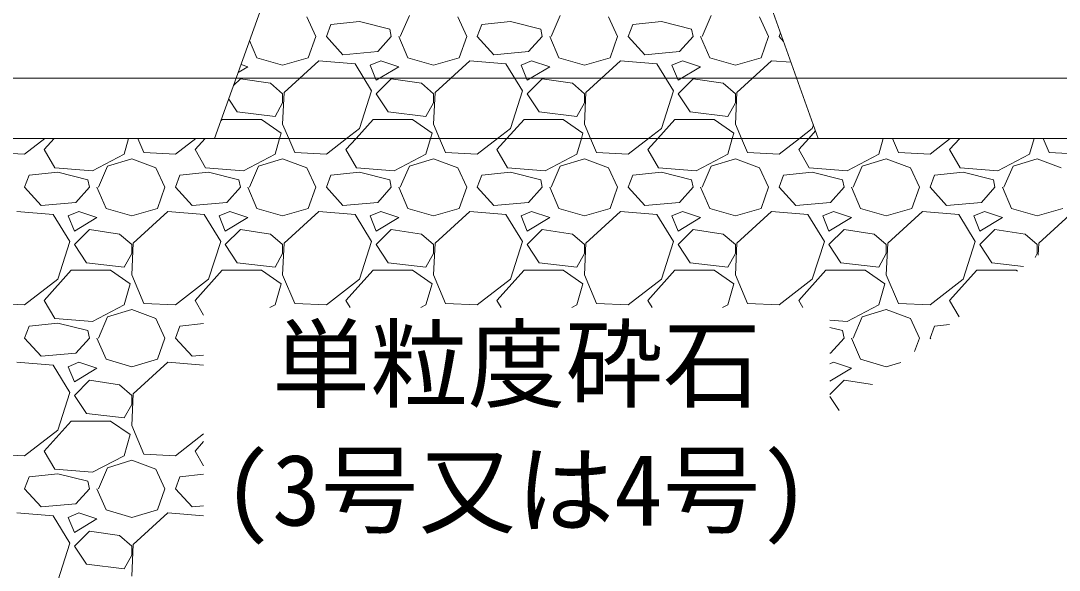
# Model space of a CAD drawing. Units: millimetres at full size, sheet at 1:20; details may follow other scales. Extents: x 0 to 23340, y -4498 to 8520.
# Drawn here: x 913.2 to 1257.3, y 1173 to 1355.2 of the extents above; entities that cross this region are included whole.
import ezdxf
from ezdxf.enums import TextEntityAlignment as Align

# ---------------------------------------------------------------- set-up
doc = ezdxf.new("R2010")
doc.units = ezdxf.units.MM
doc.header["$LTSCALE"] = 20
doc.linetypes.add('DASHED', pattern=[7.5, 6, -1.5])
for name, color, linetype, lineweight in [('HOLE', 7, 'DASHED', 13), ('KIJUN', 5, 'Continuous', 5), ('SUNPO', 3, 'Continuous', 13), ('ﾊｯﾁﾝｸﾞ', 7, 'Continuous', 5)]:
    doc.layers.add(name, color=color, linetype=linetype, lineweight=lineweight)
doc.styles.add('ＭＳ ゴシック', font='')
doc.styles.get('ＭＳ ゴシック').set_extended_font_data('MS Gothic')

msp = doc.modelspace()

# ---------------------------------------------------------------- linework, layer by layer
at = {"layer": 'HOLE'}
msp.add_lwpolyline([(1002.48, 1386.2), (1152.48, 1386.2), (1177.48, 1316.2), (977.48, 1316.2)], close=True, dxfattribs=at)
at = {"layer": 'KIJUN', "color": 7, "lineweight": 13}
msp.add_line((867.48, 1336.2), (1287.48, 1336.2), dxfattribs=at)
msp.add_lwpolyline([(952.48, 1686.2), (916.48, 1706.2), (912.48, 1781.2), (870.48, 1781.2), (867.48, 1778.2), (867.48, 1336.2), (887.48, 1316.2), (1267.48, 1316.2), (1287.48, 1336.2), (1287.48, 1778.2), (1284.48, 1781.2), (1242.48, 1781.2), (1238.48, 1706.2), (1202.48, 1686.2), (1200.48, 1646.2), (1227.48, 1581.2), (1227.48, 1436.2)], dxfattribs=at)
msp.add_lwpolyline([(1287.48, 1616.2), (1287.48, 1336.2), (1267.48, 1316.2), (887.48, 1316.2), (867.48, 1336.2), (867.48, 1616.2), (667.48, 1616.2), (667.48, 1116.2), (1487.48, 1116.2), (1487.48, 1616.2)], close=True, dxfattribs=at)
at = {"layer": 'ﾊｯﾁﾝｸﾞ'}
for p, q in [((1008, 1356.5), (1011, 1350)), ((1039, 1350), (1042, 1357)), ((1058, 1356.5), (1061, 1350)), ((1089, 1350), (1092, 1357)), ((1108, 1356.5), (1111, 1350)), ((1139, 1350), (1142, 1357)), ((1158, 1356.5), (1161, 1350)), ((1014.5, 1350), (1016, 1354)), ((1025.5, 1355), (1016, 1354)), ((1035.5, 1352.5), (1025.5, 1355)), ((1036, 1350), (1035.5, 1352.5)), ((1064.5, 1350), (1066, 1354)), ((1075.5, 1355), (1066, 1354)), ((1085.5, 1352.5), (1075.5, 1355)), ((1086, 1350), (1085.5, 1352.5)), ((1114.5, 1350), (1116, 1354)), ((1125.5, 1355), (1116, 1354)), ((1135.5, 1352.5), (1125.5, 1355)), ((1136, 1350), (1135.5, 1352.5)), ((1008.5, 1343), (1011, 1350)), ((1020, 1344), (1014.5, 1350)), ((1036, 1350), (1031.5, 1345)), ((1038.5, 1350), (1041.5, 1343)), ((1058.5, 1343), (1061, 1350)), ((1070, 1344), (1064.5, 1350)), ((1086, 1350), (1081.5, 1345)), ((1088.5, 1350), (1091.5, 1343)), ((1108.5, 1343), (1111, 1350)), ((1120, 1344), (1114.5, 1350)), ((1136, 1350), (1131.5, 1345)), ((1138.5, 1350), (1141.5, 1343)), ((1158.5, 1343), (1161, 1350)), ((1164.5, 1350), (1164.97, 1351.25)), ((1165.99, 1348.37), (1164.5, 1350)), ((989.08, 1348.65), (991.5, 1343)), ((991.5, 1343), (1000, 1340.5)), ((1000, 1340.5), (1008.5, 1343)), ((1012, 1342), (1000.5, 1331.5)), ((1024, 1341), (1012, 1342)), ((1031.5, 1345), (1020, 1344)), ((1032.5, 1342), (1029, 1340.5)), ((1038.5, 1340), (1032.5, 1342)), ((1041.5, 1343), (1050, 1340.5)), ((1050, 1340.5), (1058.5, 1343)), ((1062, 1342), (1050.5, 1331.5)), ((1074, 1341), (1062, 1342)), ((1081.5, 1345), (1070, 1344)), ((1082.5, 1342), (1079, 1340.5)), ((1088.5, 1340), (1082.5, 1342)), ((1091.5, 1343), (1100, 1340.5)), ((1100, 1340.5), (1108.5, 1343)), ((1112, 1342), (1100.5, 1331.5)), ((1124, 1341), (1112, 1342)), ((1131.5, 1345), (1120, 1344)), ((1132.5, 1342), (1129, 1340.5)), ((1138.5, 1340), (1132.5, 1342)), ((1141.5, 1343), (1150, 1340.5)), ((1150, 1340.5), (1158.5, 1343)), ((1162, 1342), (1150.5, 1331.5)), ((1168.46, 1341.46), (1162, 1342)), ((985.3, 1338.08), (988.5, 1340)), ((988.5, 1340), (986.25, 1340.75)), ((1029.5, 1332), (1024, 1341)), ((1029, 1340.5), (1031, 1335.5)), ((1031, 1335.5), (1038.5, 1340)), ((1079.5, 1332), (1074, 1341)), ((1079, 1340.5), (1081, 1335.5)), ((1081, 1335.5), (1088.5, 1340)), ((1129.5, 1332), (1124, 1341)), ((1129, 1340.5), (1131, 1335.5)), ((1131, 1335.5), (1138.5, 1340)), ((986, 1336), (983.76, 1333.76)), ((996, 1334.5), (986, 1336)), ((1036, 1336), (1031, 1331)), ((1046, 1334.5), (1036, 1336)), ((1086, 1336), (1081, 1331)), ((1096, 1334.5), (1086, 1336)), ((1136, 1336), (1131, 1331)), ((1146, 1334.5), (1136, 1336)), ((1000, 1331), (996, 1334.5)), ((1000.5, 1331.5), (1000, 1321)), ((1025.5, 1319.5), (1029.5, 1332)), ((1050, 1331), (1046, 1334.5)), ((1050.5, 1331.5), (1050, 1321)), ((1075.5, 1319.5), (1079.5, 1332)), ((1100, 1331), (1096, 1334.5)), ((1100.5, 1331.5), (1100, 1321)), ((1125.5, 1319.5), (1129.5, 1332)), ((1150, 1331), (1146, 1334.5)), ((1150.5, 1331.5), (1150, 1321)), ((982.15, 1329.27), (985, 1325)), ((1000, 1328), (1000, 1331)), ((1031, 1331), (1035, 1325)), ((1050, 1328), (1050, 1331)), ((1081, 1331), (1085, 1325)), ((1100, 1328), (1100, 1331)), ((1131, 1331), (1135, 1325)), ((1150, 1328), (1150, 1331)), ((985, 1325), (997.5, 1323.5)), ((997.5, 1323.5), (1000, 1328)), ((1035, 1325), (1047.5, 1323.5)), ((1047.5, 1323.5), (1050, 1328)), ((1085, 1325), (1097.5, 1323.5)), ((1097.5, 1323.5), (1100, 1328)), ((1135, 1325), (1147.5, 1323.5)), ((1147.5, 1323.5), (1150, 1328)), ((979.56, 1322.01), (980, 1322.5)), ((980, 1322.5), (993, 1322.5)), ((993, 1322.5), (999.5, 1318)), ((1024.33, 1316.2), (1030, 1322.5)), ((1030, 1322.5), (1043, 1322.5)), ((1043, 1322.5), (1049.5, 1318)), ((1074.33, 1316.2), (1080, 1322.5)), ((1080, 1322.5), (1093, 1322.5)), ((1093, 1322.5), (1099.5, 1318)), ((1124.33, 1316.2), (1130, 1322.5)), ((1130, 1322.5), (1143, 1322.5)), ((1143, 1322.5), (1149.5, 1318)), ((999.5, 1318), (998.98, 1316.2)), ((1000, 1321), (1002.02, 1316.2)), ((1021.22, 1316.2), (1025.5, 1319.5)), ((1049.5, 1318), (1048.98, 1316.2)), ((1050, 1321), (1052.02, 1316.2)), ((1071.22, 1316.2), (1075.5, 1319.5)), ((1099.5, 1318), (1098.98, 1316.2)), ((1100, 1321), (1102.02, 1316.2)), ((1121.22, 1316.2), (1125.5, 1319.5)), ((1149.5, 1318), (1148.98, 1316.2)), ((1150, 1321), (1152.02, 1316.2)), ((1171.22, 1316.2), (1175.5, 1319.5)), ((1174.33, 1316.2), (1176.59, 1318.71)), ((1175.5, 1319.5), (1175.88, 1320.69)), ((914.5, 1311), (921.22, 1316.2)), ((921, 1312.5), (924.33, 1316.2)), ((948.98, 1316.2), (947.5, 1311)), ((952.02, 1316.2), (954, 1311.5)), ((964.5, 1311), (971.22, 1316.2)), ((971, 1312.5), (974.33, 1316.2)), ((998.98, 1316.2), (997.5, 1311)), ((1002.02, 1316.2), (1004, 1311.5)), ((1014.5, 1311), (1021.22, 1316.2)), ((1021, 1312.5), (1024.33, 1316.2)), ((1048.98, 1316.2), (1047.5, 1311)), ((1052.02, 1316.2), (1054, 1311.5)), ((1064.5, 1311), (1071.22, 1316.2)), ((1071, 1312.5), (1074.33, 1316.2)), ((1098.98, 1316.2), (1097.5, 1311)), ((1102.02, 1316.2), (1104, 1311.5)), ((1114.5, 1311), (1121.22, 1316.2)), ((1121, 1312.5), (1124.33, 1316.2)), ((1148.98, 1316.2), (1147.5, 1311)), ((1152.02, 1316.2), (1154, 1311.5)), ((1164.5, 1311), (1171.22, 1316.2)), ((1171, 1312.5), (1174.33, 1316.2)), ((1198.98, 1316.2), (1197.5, 1311)), ((1202.02, 1316.2), (1204, 1311.5)), ((1214.5, 1311), (1221.22, 1316.2)), ((1221, 1312.5), (1224.33, 1316.2)), ((1248.98, 1316.2), (1247.5, 1311)), ((1252.02, 1316.2), (1254, 1311.5)), ((904, 1311.5), (914.5, 1311)), ((924.5, 1306.5), (921, 1312.5)), ((947.5, 1311), (937, 1305.5)), ((954, 1311.5), (964.5, 1311)), ((974.5, 1306.5), (971, 1312.5)), ((997.5, 1311), (987, 1305.5)), ((1004, 1311.5), (1014.5, 1311)), ((1024.5, 1306.5), (1021, 1312.5)), ((1047.5, 1311), (1037, 1305.5)), ((1054, 1311.5), (1064.5, 1311)), ((1074.5, 1306.5), (1071, 1312.5)), ((1097.5, 1311), (1087, 1305.5)), ((1104, 1311.5), (1114.5, 1311)), ((1124.5, 1306.5), (1121, 1312.5)), ((1147.5, 1311), (1137, 1305.5)), ((1154, 1311.5), (1164.5, 1311)), ((1174.5, 1306.5), (1171, 1312.5)), ((1197.5, 1311), (1187, 1305.5)), ((1204, 1311.5), (1214.5, 1311)), ((1224.5, 1306.5), (1221, 1312.5)), ((1247.5, 1311), (1237, 1305.5)), ((1254, 1311.5), (1264.5, 1311)), ((942, 1307), (950, 1309.5)), ((950, 1309.5), (958, 1306.5)), ((992, 1307), (1000, 1309.5)), ((1000, 1309.5), (1008, 1306.5)), ((1042, 1307), (1050, 1309.5)), ((1050, 1309.5), (1058, 1306.5)), ((1092, 1307), (1100, 1309.5)), ((1100, 1309.5), (1108, 1306.5)), ((1142, 1307), (1150, 1309.5)), ((1150, 1309.5), (1158, 1306.5)), ((1192, 1307), (1200, 1309.5)), ((1200, 1309.5), (1208, 1306.5)), ((1242, 1307), (1250, 1309.5)), ((1250, 1309.5), (1258, 1306.5)), ((914.5, 1300), (916, 1304)), ((925.5, 1305), (916, 1304)), ((937, 1305.5), (924.5, 1306.5)), ((935.5, 1302.5), (925.5, 1305)), ((939, 1300), (942, 1307)), ((958, 1306.5), (961, 1300)), ((964.5, 1300), (966, 1304)), ((975.5, 1305), (966, 1304)), ((987, 1305.5), (974.5, 1306.5)), ((985.5, 1302.5), (975.5, 1305)), ((989, 1300), (992, 1307)), ((1008, 1306.5), (1011, 1300)), ((1014.5, 1300), (1016, 1304)), ((1025.5, 1305), (1016, 1304)), ((1037, 1305.5), (1024.5, 1306.5)), ((1035.5, 1302.5), (1025.5, 1305)), ((1039, 1300), (1042, 1307)), ((1058, 1306.5), (1061, 1300)), ((1064.5, 1300), (1066, 1304)), ((1075.5, 1305), (1066, 1304)), ((1087, 1305.5), (1074.5, 1306.5)), ((1085.5, 1302.5), (1075.5, 1305)), ((1089, 1300), (1092, 1307)), ((1108, 1306.5), (1111, 1300)), ((1114.5, 1300), (1116, 1304)), ((1125.5, 1305), (1116, 1304)), ((1137, 1305.5), (1124.5, 1306.5)), ((1135.5, 1302.5), (1125.5, 1305)), ((1139, 1300), (1142, 1307)), ((1158, 1306.5), (1161, 1300)), ((1164.5, 1300), (1166, 1304)), ((1175.5, 1305), (1166, 1304)), ((1187, 1305.5), (1174.5, 1306.5)), ((1185.5, 1302.5), (1175.5, 1305)), ((1189, 1300), (1192, 1307)), ((1208, 1306.5), (1211, 1300)), ((1214.5, 1300), (1216, 1304)), ((1225.5, 1305), (1216, 1304)), ((1237, 1305.5), (1224.5, 1306.5)), ((1235.5, 1302.5), (1225.5, 1305)), ((1239, 1300), (1242, 1307)), ((936, 1300), (935.5, 1302.5)), ((986, 1300), (985.5, 1302.5)), ((1036, 1300), (1035.5, 1302.5)), ((1086, 1300), (1085.5, 1302.5)), ((1136, 1300), (1135.5, 1302.5)), ((1186, 1300), (1185.5, 1302.5)), ((1236, 1300), (1235.5, 1302.5)), ((920, 1294), (914.5, 1300)), ((936, 1300), (931.5, 1295)), ((938.5, 1300), (941.5, 1293)), ((958.5, 1293), (961, 1300)), ((970, 1294), (964.5, 1300)), ((986, 1300), (981.5, 1295)), ((988.5, 1300), (991.5, 1293)), ((1008.5, 1293), (1011, 1300)), ((1020, 1294), (1014.5, 1300)), ((1036, 1300), (1031.5, 1295)), ((1038.5, 1300), (1041.5, 1293)), ((1058.5, 1293), (1061, 1300)), ((1070, 1294), (1064.5, 1300)), ((1086, 1300), (1081.5, 1295)), ((1088.5, 1300), (1091.5, 1293)), ((1108.5, 1293), (1111, 1300)), ((1120, 1294), (1114.5, 1300)), ((1136, 1300), (1131.5, 1295)), ((1138.5, 1300), (1141.5, 1293)), ((1158.5, 1293), (1161, 1300)), ((1170, 1294), (1164.5, 1300)), ((1186, 1300), (1181.5, 1295)), ((1188.5, 1300), (1191.5, 1293)), ((1208.5, 1293), (1211, 1300)), ((1220, 1294), (1214.5, 1300)), ((1236, 1300), (1231.5, 1295)), ((1238.5, 1300), (1241.5, 1293)), ((931.5, 1295), (920, 1294)), ((981.5, 1295), (970, 1294)), ((1031.5, 1295), (1020, 1294)), ((1081.5, 1295), (1070, 1294)), ((1131.5, 1295), (1120, 1294)), ((1181.5, 1295), (1170, 1294)), ((1231.5, 1295), (1220, 1294)), ((924, 1291), (912, 1292)), ((929.5, 1282), (924, 1291)), ((932.5, 1292), (929, 1290.5)), ((929, 1290.5), (931, 1285.5)), ((938.5, 1290), (932.5, 1292)), ((941.5, 1293), (950, 1290.5)), ((950, 1290.5), (958.5, 1293)), ((962, 1292), (950.5, 1281.5)), ((974, 1291), (962, 1292)), ((979.5, 1282), (974, 1291)), ((982.5, 1292), (979, 1290.5)), ((979, 1290.5), (981, 1285.5)), ((988.5, 1290), (982.5, 1292)), ((991.5, 1293), (1000, 1290.5)), ((1000, 1290.5), (1008.5, 1293)), ((1012, 1292), (1000.5, 1281.5)), ((1024, 1291), (1012, 1292)), ((1029.5, 1282), (1024, 1291)), ((1032.5, 1292), (1029, 1290.5)), ((1029, 1290.5), (1031, 1285.5)), ((1038.5, 1290), (1032.5, 1292)), ((1041.5, 1293), (1050, 1290.5)), ((1050, 1290.5), (1058.5, 1293)), ((1062, 1292), (1050.5, 1281.5)), ((1074, 1291), (1062, 1292)), ((1079.5, 1282), (1074, 1291)), ((1082.5, 1292), (1079, 1290.5)), ((1079, 1290.5), (1081, 1285.5)), ((1088.5, 1290), (1082.5, 1292)), ((1091.5, 1293), (1100, 1290.5)), ((1100, 1290.5), (1108.5, 1293)), ((1112, 1292), (1100.5, 1281.5)), ((1124, 1291), (1112, 1292)), ((1129.5, 1282), (1124, 1291)), ((1132.5, 1292), (1129, 1290.5)), ((1129, 1290.5), (1131, 1285.5)), ((1138.5, 1290), (1132.5, 1292)), ((1141.5, 1293), (1150, 1290.5)), ((1150, 1290.5), (1158.5, 1293)), ((1162, 1292), (1150.5, 1281.5)), ((1174, 1291), (1162, 1292)), ((1179.5, 1282), (1174, 1291)), ((1182.5, 1292), (1179, 1290.5)), ((1179, 1290.5), (1181, 1285.5)), ((1188.5, 1290), (1182.5, 1292)), ((1191.5, 1293), (1200, 1290.5)), ((1200, 1290.5), (1208.5, 1293)), ((1212, 1292), (1200.5, 1281.5)), ((1224, 1291), (1212, 1292)), ((1229.5, 1282), (1224, 1291)), ((1232.5, 1292), (1229, 1290.5)), ((1229, 1290.5), (1231, 1285.5)), ((1238.5, 1290), (1232.5, 1292)), ((1241.5, 1293), (1250, 1290.5)), ((1250, 1290.5), (1258.5, 1293)), ((1262, 1292), (1250.5, 1281.5)), ((931, 1285.5), (938.5, 1290)), ((981, 1285.5), (988.5, 1290)), ((1031, 1285.5), (1038.5, 1290)), ((1081, 1285.5), (1088.5, 1290)), ((1131, 1285.5), (1138.5, 1290)), ((1181, 1285.5), (1188.5, 1290)), ((1231, 1285.5), (1238.5, 1290)), ((936, 1286), (931, 1281)), ((946, 1284.5), (936, 1286)), ((950, 1281), (946, 1284.5)), ((986, 1286), (981, 1281)), ((996, 1284.5), (986, 1286)), ((1000, 1281), (996, 1284.5)), ((1036, 1286), (1031, 1281)), ((1046, 1284.5), (1036, 1286)), ((1050, 1281), (1046, 1284.5)), ((1086, 1286), (1081, 1281)), ((1096, 1284.5), (1086, 1286)), ((1100, 1281), (1096, 1284.5)), ((1136, 1286), (1131, 1281)), ((1146, 1284.5), (1136, 1286)), ((1150, 1281), (1146, 1284.5)), ((1186, 1286), (1181, 1281)), ((1196, 1284.5), (1186, 1286)), ((1200, 1281), (1196, 1284.5)), ((1236, 1286), (1231, 1281)), ((1246, 1284.5), (1236, 1286)), ((1250, 1281), (1246, 1284.5)), ((925.5, 1269.5), (929.5, 1282)), ((931, 1281), (935, 1275)), ((950.5, 1281.5), (950, 1271)), ((950, 1278), (950, 1281)), ((975.5, 1269.5), (979.5, 1282)), ((981, 1281), (985, 1275)), ((1000.5, 1281.5), (1000, 1271)), ((1000, 1278), (1000, 1281)), ((1025.5, 1269.5), (1029.5, 1282)), ((1031, 1281), (1035, 1275)), ((1050.5, 1281.5), (1050, 1271)), ((1050, 1278), (1050, 1281)), ((1075.5, 1269.5), (1079.5, 1282)), ((1081, 1281), (1085, 1275)), ((1100.5, 1281.5), (1100, 1271)), ((1100, 1278), (1100, 1281)), ((1125.5, 1269.5), (1129.5, 1282)), ((1131, 1281), (1135, 1275)), ((1150.5, 1281.5), (1150, 1271)), ((1150, 1278), (1150, 1281)), ((1175.5, 1269.5), (1179.5, 1282)), ((1181, 1281), (1185, 1275)), ((1200.5, 1281.5), (1200, 1271)), ((1200, 1278), (1200, 1281)), ((1225.5, 1269.5), (1229.5, 1282)), ((1231, 1281), (1235, 1275)), ((1250, 1278), (1250, 1281)), ((1250.5, 1281.5), (1250.31, 1277.52)), ((947.5, 1273.5), (950, 1278)), ((997.5, 1273.5), (1000, 1278)), ((1047.5, 1273.5), (1050, 1278)), ((1097.5, 1273.5), (1100, 1278)), ((1147.5, 1273.5), (1150, 1278)), ((1197.5, 1273.5), (1200, 1278)), ((1249.29, 1276.72), (1250, 1278)), ((935, 1275), (947.5, 1273.5)), ((985, 1275), (997.5, 1273.5)), ((1035, 1275), (1047.5, 1273.5)), ((1085, 1275), (1097.5, 1273.5)), ((1135, 1275), (1147.5, 1273.5)), ((1185, 1275), (1197.5, 1273.5)), ((1235, 1275), (1245.48, 1273.74)), ((921, 1262.5), (930, 1272.5)), ((930, 1272.5), (943, 1272.5)), ((943, 1272.5), (949.5, 1268)), ((950, 1271), (954, 1261.5)), ((971, 1262.5), (980, 1272.5)), ((980, 1272.5), (993, 1272.5)), ((993, 1272.5), (999.5, 1268)), ((1000, 1271), (1004, 1261.5)), ((1021, 1262.5), (1030, 1272.5)), ((1030, 1272.5), (1043, 1272.5)), ((1043, 1272.5), (1049.5, 1268)), ((1050, 1271), (1054, 1261.5)), ((1071, 1262.5), (1080, 1272.5)), ((1080, 1272.5), (1093, 1272.5)), ((1093, 1272.5), (1099.5, 1268)), ((1100, 1271), (1104, 1261.5)), ((1121, 1262.5), (1130, 1272.5)), ((1130, 1272.5), (1143, 1272.5)), ((1143, 1272.5), (1149.5, 1268)), ((1150, 1271), (1154, 1261.5)), ((1171, 1262.5), (1180, 1272.5)), ((1180, 1272.5), (1193, 1272.5)), ((1193, 1272.5), (1199.5, 1268)), ((1200, 1271), (1204, 1261.5)), ((1221, 1262.5), (1230, 1272.5)), ((1230, 1272.5), (1243, 1272.5)), ((1243, 1272.5), (1243.47, 1272.17)), ((914.5, 1261), (925.5, 1269.5)), ((949.5, 1268), (947.5, 1261)), ((964.5, 1261), (975.5, 1269.5)), ((999.5, 1268), (997.5, 1261)), ((1014.5, 1261), (1025.5, 1269.5)), ((1049.5, 1268), (1047.5, 1261)), ((1064.5, 1261), (1075.5, 1269.5)), ((1099.5, 1268), (1097.5, 1261)), ((1114.5, 1261), (1125.5, 1269.5)), ((1149.5, 1268), (1147.5, 1261)), ((1164.5, 1261), (1175.5, 1269.5)), ((1199.5, 1268), (1197.5, 1261)), ((1214.5, 1261), (1225.5, 1269.5)), ((904, 1261.5), (914.5, 1261)), ((924.5, 1256.5), (921, 1262.5)), ((947.5, 1261), (937, 1255.5)), ((942, 1257), (950, 1259.5)), ((950, 1259.5), (958, 1256.5)), ((954, 1261.5), (964.5, 1261)), ((973.84, 1257.64), (971, 1262.5)), ((997.5, 1261), (995.77, 1260.09)), ((1004, 1261.5), (1014.5, 1261)), ((1022.4, 1260.09), (1021, 1262.5)), ((1047.5, 1261), (1045.77, 1260.09)), ((1054, 1261.5), (1064.5, 1261)), ((1072.4, 1260.09), (1071, 1262.5)), ((1097.5, 1261), (1095.77, 1260.09)), ((1104, 1261.5), (1114.5, 1261)), ((1122.4, 1260.09), (1121, 1262.5)), ((1147.5, 1261), (1145.77, 1260.09)), ((1154, 1261.5), (1164.5, 1261)), ((1172.4, 1260.09), (1171, 1262.5)), ((1197.5, 1261), (1187, 1255.5)), ((1192, 1257), (1200, 1259.5)), ((1200, 1259.5), (1208, 1256.5)), ((1204, 1261.5), (1214.5, 1261)), ((1224.17, 1257.07), (1221, 1262.5)), ((937, 1255.5), (924.5, 1256.5)), ((939, 1250), (942, 1257)), ((958, 1256.5), (961, 1250)), ((1187, 1255.5), (1181.26, 1255.96)), ((1189, 1250), (1192, 1257)), ((1208, 1256.5), (1211, 1250)), ((914.5, 1250), (916, 1254)), ((925.5, 1255), (916, 1254)), ((935.5, 1252.5), (925.5, 1255)), ((936, 1250), (935.5, 1252.5)), ((964.5, 1250), (966, 1254)), ((973.84, 1254.82), (966, 1254)), ((1185.5, 1252.5), (1181.26, 1253.56)), ((1186, 1250), (1185.5, 1252.5)), ((1214.5, 1250), (1216, 1254)), ((1220.91, 1254.52), (1216, 1254)), ((920, 1244), (914.5, 1250)), ((936, 1250), (931.5, 1245)), ((938.5, 1250), (941.5, 1243)), ((958.5, 1243), (961, 1250)), ((970, 1244), (964.5, 1250)), ((1186, 1250), (1181.5, 1245)), ((1188.5, 1250), (1191.5, 1243)), ((1209.4, 1245.51), (1211, 1250)), ((1214.77, 1249.71), (1214.5, 1250)), ((931.5, 1245), (920, 1244)), ((941.5, 1243), (950, 1240.5)), ((950, 1240.5), (958.5, 1243)), ((973.84, 1244.33), (970, 1244)), ((1181.5, 1245), (1181.26, 1244.98)), ((1191.5, 1243), (1200, 1240.5)), ((924, 1241), (912, 1242)), ((929.5, 1232), (924, 1241)), ((932.5, 1242), (929, 1240.5)), ((929, 1240.5), (931, 1235.5)), ((931, 1235.5), (938.5, 1240)), ((938.5, 1240), (932.5, 1242)), ((962, 1242), (950.5, 1231.5)), ((973.84, 1241.01), (962, 1242)), ((1182.5, 1242), (1181.26, 1241.47)), ((1181.26, 1235.66), (1188.5, 1240)), ((1188.5, 1240), (1182.5, 1242)), ((1200, 1240.5), (1204.8, 1241.91)), ((936, 1236), (931, 1231)), ((946, 1234.5), (936, 1236)), ((1186, 1236), (1181.26, 1231.26)), ((1195.44, 1234.58), (1186, 1236)), ((925.5, 1219.5), (929.5, 1232)), ((950, 1231), (946, 1234.5)), ((931, 1231), (935, 1225)), ((950.5, 1231.5), (950, 1221)), ((950, 1228), (950, 1231)), ((1181.26, 1230.61), (1184.38, 1225.93)), ((935, 1225), (947.5, 1223.5)), ((947.5, 1223.5), (950, 1228)), ((921, 1212.5), (930, 1222.5)), ((930, 1222.5), (943, 1222.5)), ((943, 1222.5), (949.5, 1218)), ((914.5, 1211), (925.5, 1219.5)), ((949.5, 1218), (947.5, 1211)), ((950, 1221), (954, 1211.5)), ((964.5, 1211), (973.84, 1218.21)), ((971, 1212.5), (973.84, 1215.65)), ((904, 1211.5), (914.5, 1211)), ((924.5, 1206.5), (921, 1212.5)), ((954, 1211.5), (964.5, 1211)), ((973.84, 1207.64), (971, 1212.5)), ((947.5, 1211), (937, 1205.5)), ((942, 1207), (950, 1209.5)), ((950, 1209.5), (958, 1206.5)), ((925.5, 1205), (916, 1204)), ((937, 1205.5), (924.5, 1206.5)), ((935.5, 1202.5), (925.5, 1205)), ((939, 1200), (942, 1207)), ((958, 1206.5), (961, 1200)), ((973.84, 1204.82), (966, 1204)), ((914.5, 1200), (916, 1204)), ((936, 1200), (935.5, 1202.5)), ((964.5, 1200), (966, 1204)), ((920, 1194), (914.5, 1200)), ((936, 1200), (931.5, 1195)), ((938.5, 1200), (941.5, 1193)), ((958.5, 1193), (961, 1200)), ((970, 1194), (964.5, 1200)), ((931.5, 1195), (920, 1194)), ((973.84, 1194.33), (970, 1194)), ((924, 1191), (912, 1192)), ((929.5, 1182), (924, 1191)), ((932.5, 1192), (929, 1190.5)), ((929, 1190.5), (931, 1185.5)), ((938.5, 1190), (932.5, 1192)), ((941.5, 1193), (950, 1190.5)), ((950, 1190.5), (958.5, 1193)), ((962, 1192), (950.5, 1181.5)), ((973.84, 1191.01), (962, 1192)), ((931, 1185.5), (938.5, 1190)), ((936, 1186), (931, 1181)), ((946, 1184.5), (936, 1186)), ((950, 1181), (946, 1184.5)), ((925.5, 1169.5), (929.5, 1182)), ((931, 1181), (935, 1175)), ((950.5, 1181.5), (950, 1171)), ((950, 1178), (950, 1181)), ((947.5, 1173.5), (950, 1178)), ((935, 1175), (947.5, 1173.5))]:
    msp.add_line(p, q, dxfattribs=at)

# ---------------------------------------------------------------- texts
at = {"layer": 'SUNPO', "style": 'ＭＳ ゴシック'}
for s, p in [('単粒度砕石', (996.55, 1253.22)), ('(3号又は4号)', (980.36, 1211.55))]:
    msp.add_text(s, height=23.74, dxfattribs=at).set_placement(p, align=Align.TOP_LEFT)

doc.saveas('drawing.dxf')
